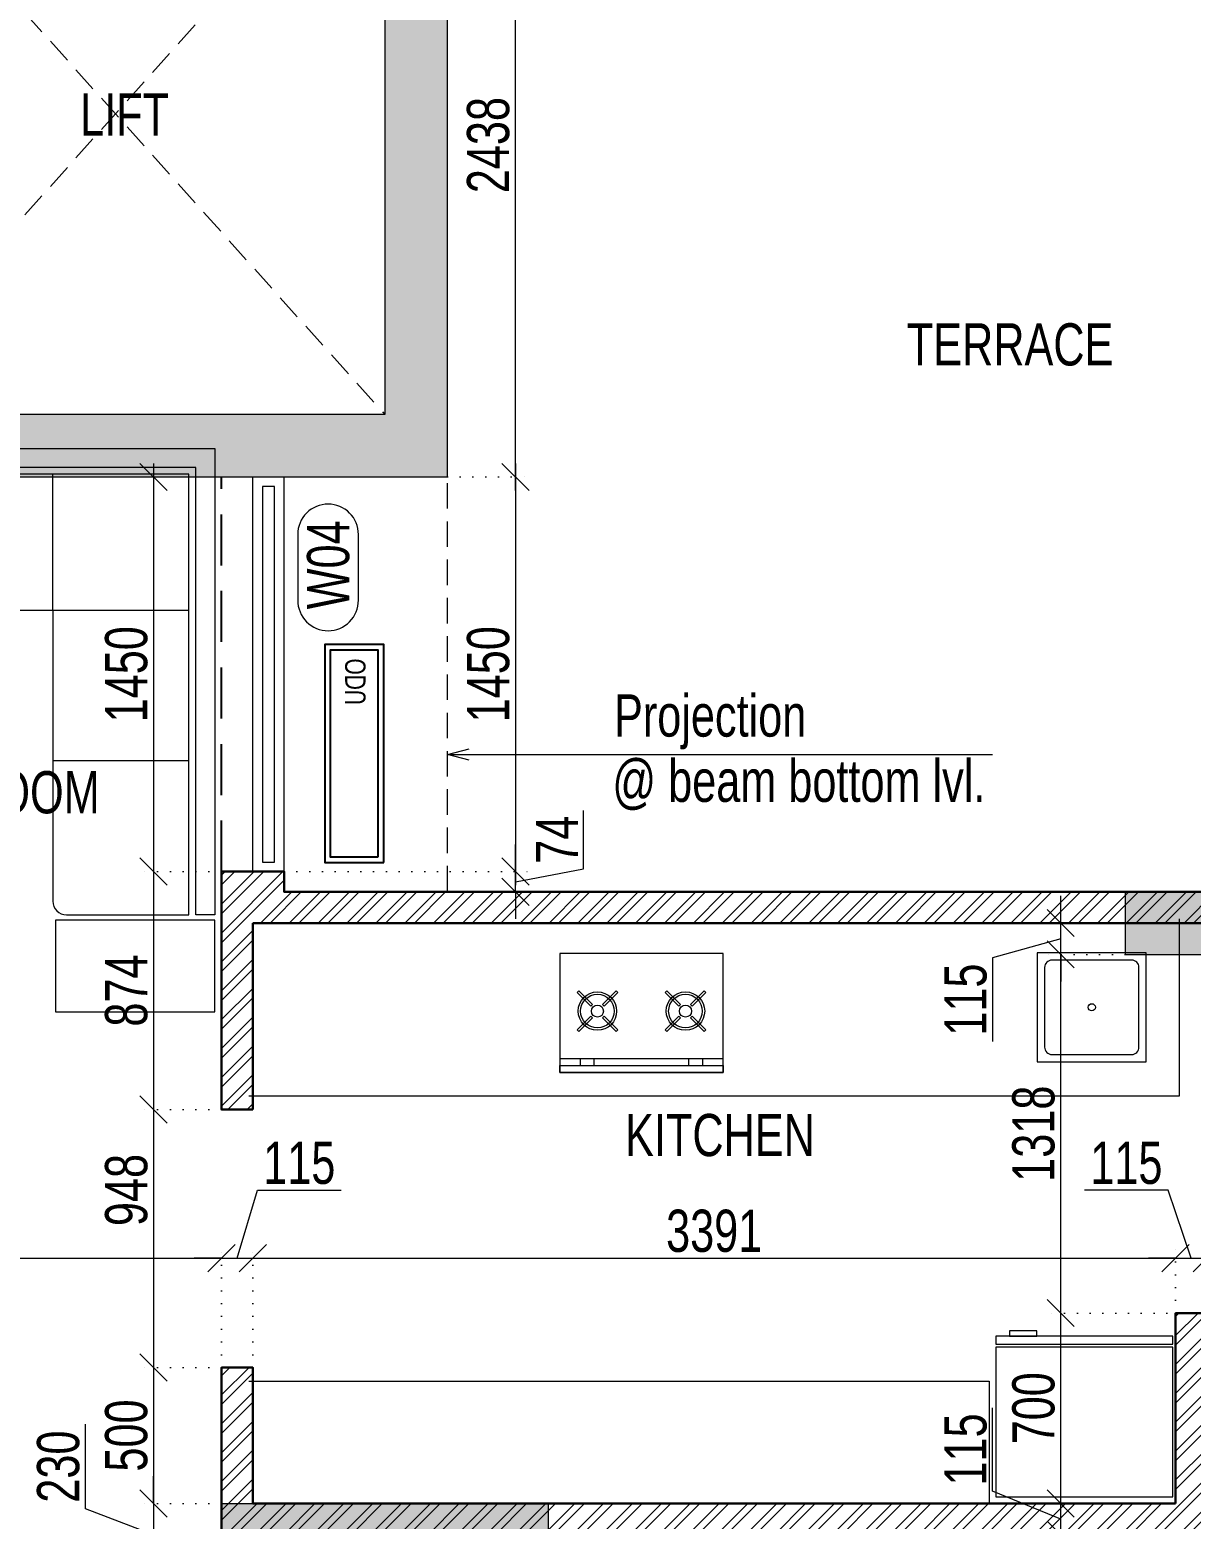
# Model space of a CAD drawing. Header units: inches. Extents: x 785882 to 928568, y 496782 to 576896.
# Drawn here: x 841415 to 845683, y 547754 to 553226 of the extents above; entities that cross this region are included whole.
import ezdxf
from ezdxf.enums import TextEntityAlignment as Align

# ---------------------------------------------------------------- set-up
doc = ezdxf.new("R2010")
doc.units = ezdxf.units.IN
doc.header["$LTSCALE"] = 750
doc.header["$MEASUREMENT"] = 0
for name, pattern in [('DOT', [0.25, 0, -0.25]), ('HIDDEN', [0.375, 0.25, -0.125]), ('HIDDEN2', [0.1875, 0.125, -0.0625])]:
    doc.linetypes.add(name, pattern=pattern)
for name, color, linetype, lineweight in [('COLUMN', 5, 'Continuous', 13), ('DIMENSION WORKING-MSA', 222, 'Continuous', 13), ('DOTTED LINE-MSA', 3, 'HIDDEN2', 13), ('FURNITURE-MSA', 251, 'Continuous', 5), ('TEXT DETAIL-MSA', 212, 'Continuous', 13), ('TEXT ROOM NAME-MSA', 210, 'Continuous', 13), ('WALL HATCH-MSA', 251, 'Continuous', 9), ('WALL-MSA', 32, 'Continuous', 30), ('WINDOE NO-MAS', 4, 'Continuous', 9), ('WINDOW-MSA', 50, 'Continuous', 13)]:
    doc.layers.add(name, color=color, linetype=linetype, lineweight=lineweight)
doc.layers.add('ELE-02-MSA', color=4, linetype='Continuous')
doc.layers.add('R.C.C HATCH-MSA', color=250, linetype='Continuous')
doc.styles.add('125', font='swisscl.ttf', dxfattribs={"height": 125})
doc.styles.add('AR', font='swisscl.ttf')
doc.styles.add('ARIAL', font='swisscl.ttf', dxfattribs={"height": 360})
doc.styles.add('Arial Narrow', font='swisscl.ttf', dxfattribs={"height": 150})
doc.styles.add('Arial-Reg', font='swisscl.ttf', dxfattribs={"height": 155})
doc.styles.add('Arial-Reg+0.8Sc', font='swisscl.ttf')
doc.styles.add('MtXpl_Swis721_LtCn_B', font='swisscl.ttf')
doc.dimstyles.new('100 K.T', dxfattribs={"dimtxt": 360, "dimasz": 80, "dimexe": 0.18, "dimexo": 0.0625, "dimgap": 1, "dimtad": 1, "dimdec": 0, "dimzin": 0, "dimdsep": 46, "dimtxsty": 'ARIAL', "dimblk": 'DOT', "dimcen": 0.09, "dimse1": 1, "dimse2": 1, "dimclrd": 50, "dimclrt": 256, "dimadec": 0, "dimazin": 0, "dimtfac": 1, "dimtdec": 0, "dimtofl": 0, "dimtmove": 1, "dimatfit": 0, "dimfxl": 1, "dimtolj": 1, "dimtzin": 0, "dimlwd": -1, "dimarcsym": 0})
doc.dimstyles.new('WORKING DIM', dxfattribs={"dimtxt": 155, "dimasz": 100, "dimexe": 50, "dimexo": 0, "dimgap": 20, "dimtad": 1, "dimdec": 0, "dimzin": 0, "dimdsep": 46, "dimtxsty": 'AR', "dimblk": 'OBLIQUE', "dimcen": 0.09, "dimdle": 50, "dimclrd": 256, "dimclre": 250, "dimclrt": 256, "dimadec": 0, "dimazin": 0, "dimtfac": 1, "dimtdec": 0, "dimtofl": 0, "dimtmove": 1, "dimatfit": 0, "dimfxl": 1, "dimtolj": 1, "dimtzin": 0, "dimlwd": -1, "dimlwe": -1, "dimarcsym": 0})

# ---------------------------------------------------------------- blocks, each defined once
blk = doc.blocks.new('BLOCK-G & H TYPICAL COLOUMN')
at = {"layer": 'R.C.C HATCH-MSA'}
h = blk.add_hatch(color=256, dxfattribs=at)
h.dxf.hatch_style = 1
h.paths.add_polyline_path([(172697.62, -104207.75), (172688.57, -104207.75), (172688.57, -104255), (172697.62, -104255)])
h.paths.add_polyline_path([(172327.12, -104207.75), (172336.18, -104207.75), (172336.18, -104255), (172327.12, -104255)])
h.paths.add_polyline_path([(172819.88, -104207.75), (172819.88, -104216.81), (172867.12, -104216.81), (172867.12, -104207.75)])
h.paths.add_polyline_path([(172204.87, -104207.75), (172204.87, -104216.81), (172157.62, -104216.81), (172157.62, -104207.75)])
h.paths.add_polyline_path([(172561.18, -104240.06), (172552.12, -104240.06), (172552.12, -104287.31), (172561.18, -104287.31)])
h.paths.add_polyline_path([(172463.57, -104240.06), (172472.62, -104240.06), (172472.62, -104287.31), (172463.57, -104287.31)])
h.paths.add_polyline_path([(172177.87, -104422.2), (172177.87, -104431.25), (172130.62, -104431.25), (172130.62, -104422.2)])
h.paths.add_polyline_path([(172894.12, -104422.2), (172894.12, -104431.25), (172846.88, -104431.25), (172846.88, -104422.2)])
h.paths.add_polyline_path([(172336.12, -104486.75), (172336.12, -104495.81), (172288.87, -104495.81), (172288.87, -104486.75)])
h.paths.add_polyline_path([(172202.62, -104543.75), (172202.62, -104552.81), (172155.37, -104552.81), (172155.37, -104543.75)])
h.paths.add_polyline_path([(172822.13, -104543.75), (172822.13, -104552.81), (172869.37, -104552.81), (172869.37, -104543.75)])
h.paths.add_polyline_path([(172516.9, -104495.81), (172507.85, -104495.81), (172507.85, -104448.56), (172516.9, -104448.56)])
h.paths.add_polyline_path([(172697.62, -104104.25), (172688.57, -104104.25), (172688.57, -104057.01), (172697.62, -104057.01)])
h.paths.add_polyline_path([(172327.12, -104104.25), (172336.18, -104104.25), (172336.18, -104057.01), (172327.12, -104057.01)])
h.paths.add_polyline_path([(172819.88, -104104.25), (172819.88, -104095.2), (172867.12, -104095.2), (172867.12, -104104.25)])
h.paths.add_polyline_path([(172204.87, -104104.25), (172204.87, -104095.2), (172157.62, -104095.2), (172157.62, -104104.25)])
h.paths.add_polyline_path([(172561.18, -104071.94), (172552.12, -104071.94), (172552.12, -104024.7), (172561.18, -104024.7)])
h.paths.add_polyline_path([(172463.57, -104071.94), (172472.62, -104071.94), (172472.62, -104024.7), (172463.57, -104024.7)])
h.paths.add_polyline_path([(172177.87, -103889.81), (172177.87, -103880.75), (172130.62, -103880.75), (172130.62, -103889.81)])
h.paths.add_polyline_path([(172894.12, -103889.81), (172894.12, -103880.75), (172846.88, -103880.75), (172846.88, -103889.81)])
h.paths.add_polyline_path([(172336.12, -103825.25), (172336.12, -103816.2), (172288.87, -103816.2), (172288.87, -103825.25)])
h.paths.add_polyline_path([(172202.62, -103768.25), (172202.62, -103759.2), (172155.37, -103759.2), (172155.37, -103768.25)])
h.paths.add_polyline_path([(172822.13, -103768.25), (172822.13, -103759.2), (172869.37, -103759.2), (172869.37, -103768.25)])
h.paths.add_polyline_path([(172516.9, -103816.2), (172507.85, -103816.2), (172507.85, -103863.44), (172516.9, -103863.44)])
h.paths.add_polyline_path([(172548.37, -103699.31), (172548.37, -103690.25), (172595.62, -103690.25), (172595.62, -103699.31)])
h.paths.add_polyline_path([(172476.37, -103699.31), (172476.37, -103690.25), (172429.13, -103690.25), (172429.13, -103699.31)])
h.paths.add_polyline_path([(172726.82, -103612.31), (172726.82, -103603.25), (172774.06, -103603.25), (172774.06, -103612.31)])
h.paths.add_polyline_path([(172297.93, -103612.31), (172297.93, -103603.25), (172250.69, -103603.25), (172250.69, -103612.31)])
h.paths.add_polyline_path([(172920.37, -103523.81), (172920.37, -103514.75), (172857.56, -103514.75), (172857.56, -103523.81)])
h.paths.add_polyline_path([(172104.37, -103523.81), (172104.37, -103514.75), (172167.19, -103514.75), (172167.19, -103523.81)])
h.paths.add_polyline_path([(172476.37, -103492.94), (172467.32, -103492.94), (172467.32, -103445.7), (172476.37, -103445.7)])
h.paths.add_polyline_path([(172548.37, -103492.94), (172557.43, -103492.94), (172557.43, -103445.7), (172548.37, -103445.7)])
h.paths.add_polyline_path([(172663.43, -103454.75), (172759.5, -103454.75), (172759.5, -103349.7), (172663.43, -103349.7), (172663.43, -103358.75), (172750.44, -103358.75), (172750.44, -103445.7), (172663.43, -103445.7)])
h.paths.add_polyline_path([(172361.32, -103454.75), (172265.25, -103454.75), (172265.25, -103349.7), (172361.32, -103349.7), (172361.32, -103358.75), (172274.31, -103358.75), (172274.31, -103445.7), (172361.32, -103445.7)])
h.paths.add_polyline_path([(172428.37, -103358.75), (172419.32, -103358.75), (172419.32, -103311.51), (172428.37, -103311.51)])
h.paths.add_polyline_path([(172428.37, -103132.74), (172419.32, -103132.74), (172419.32, -103179.99), (172428.37, -103179.99)])
h.paths.add_polyline_path([(172151.62, -103286.75), (172151.62, -103277.7), (172104.37, -103277.7), (172104.37, -103286.75)])
h.paths.add_polyline_path([(172245.43, -103162.74), (172245.43, -103153.68), (172198.19, -103153.68), (172198.19, -103162.74)])
h.paths.add_polyline_path([(172428.37, -103021.25), (172419.32, -103021.25), (172419.32, -103068.5), (172428.37, -103068.5)])
h.paths.add_polyline_path([(172245.43, -102997.25), (172236.37, -102997.25), (172236.37, -103044.5), (172245.43, -103044.5)])
h.paths.add_polyline_path([(172104.37, -102997.25), (172104.37, -103006.31), (172151.62, -103006.31), (172151.62, -102997.25)])
h.paths.add_polyline_path([(172596.37, -103358.75), (172605.43, -103358.75), (172605.43, -103311.51), (172596.37, -103311.51)])
h.paths.add_polyline_path([(172596.37, -103132.74), (172605.43, -103132.74), (172605.43, -103179.99), (172596.37, -103179.99)])
h.paths.add_polyline_path([(172873.13, -103286.75), (172873.13, -103277.7), (172920.37, -103277.7), (172920.37, -103286.75)])
h.paths.add_polyline_path([(172779.32, -103162.74), (172779.32, -103153.68), (172826.56, -103153.68), (172826.56, -103162.74)])
h.paths.add_polyline_path([(172596.37, -103021.25), (172605.43, -103021.25), (172605.43, -103068.5), (172596.37, -103068.5)])
h.paths.add_polyline_path([(172779.32, -102997.25), (172788.37, -102997.25), (172788.37, -103044.5), (172779.32, -103044.5)])
h.paths.add_polyline_path([(172920.37, -102997.25), (172920.37, -103006.31), (172873.13, -103006.31), (172873.13, -102997.25)])
h.paths.add_polyline_path([(172548.37, -104612.7), (172548.37, -104621.75), (172595.62, -104621.75), (172595.62, -104612.7)])
h.paths.add_polyline_path([(172476.37, -104612.7), (172476.37, -104621.75), (172429.13, -104621.75), (172429.13, -104612.7)])
h.paths.add_polyline_path([(172297.93, -104699.7), (172297.93, -104708.75), (172250.69, -104708.75), (172250.69, -104699.7)])
h.paths.add_polyline_path([(172104.37, -104788.2), (172104.37, -104797.25), (172167.19, -104797.25), (172167.19, -104788.2)])
h.paths.add_polyline_path([(172726.82, -104699.7), (172726.82, -104708.75), (172774.06, -104708.75), (172774.06, -104699.7)])
h.paths.add_polyline_path([(172920.37, -104788.2), (172920.37, -104797.25), (172857.56, -104797.25), (172857.56, -104788.2)])
h.paths.add_polyline_path([(172476.37, -104819.06), (172467.32, -104819.06), (172467.32, -104866.31), (172476.37, -104866.31)])
h.paths.add_polyline_path([(172548.37, -104819.06), (172557.43, -104819.06), (172557.43, -104866.31), (172548.37, -104866.31)])
h.paths.add_polyline_path([(172663.43, -104857.25), (172759.5, -104857.25), (172759.5, -104962.31), (172663.43, -104962.31), (172663.43, -104953.25), (172750.44, -104953.25), (172750.44, -104866.31), (172663.43, -104866.31)])
h.paths.add_polyline_path([(172361.32, -104857.25), (172265.25, -104857.25), (172265.25, -104962.31), (172361.32, -104962.31), (172361.32, -104953.25), (172274.31, -104953.25), (172274.31, -104866.31), (172361.32, -104866.31)])
h.paths.add_polyline_path([(172428.37, -104953.25), (172419.32, -104953.25), (172419.32, -105000.5), (172428.37, -105000.5)])
h.paths.add_polyline_path([(172428.37, -105178.31), (172419.32, -105178.31), (172419.32, -105131.06), (172428.37, -105131.06)])
h.paths.add_polyline_path([(172151.62, -105025.25), (172151.62, -105034.31), (172104.37, -105034.31), (172104.37, -105025.25)])
h.paths.add_polyline_path([(172245.43, -105072.5), (172236.37, -105072.5), (172236.37, -105025.25), (172245.43, -105025.25)])
h.paths.add_polyline_path([(172428.37, -105290.75), (172419.32, -105290.75), (172419.32, -105243.51), (172428.37, -105243.51)])
h.paths.add_polyline_path([(172245.43, -105314.75), (172236.37, -105314.75), (172236.37, -105267.51), (172245.43, -105267.51)])
h.paths.add_polyline_path([(172104.37, -105277.35), (172113.43, -105277.35), (172113.43, -105314.75), (172104.37, -105314.75)])
h.paths.add_polyline_path([(172596.37, -104953.25), (172605.43, -104953.25), (172605.43, -105000.5), (172596.37, -105000.5)])
h.paths.add_polyline_path([(172596.37, -105178.31), (172605.43, -105178.31), (172605.43, -105131.06), (172596.37, -105131.06)])
h.paths.add_polyline_path([(172873.13, -105025.25), (172873.13, -105034.31), (172920.37, -105034.31), (172920.37, -105025.25)])
h.paths.add_polyline_path([(172788.37, -105025.25), (172779.32, -105025.25), (172779.32, -105072.5), (172788.37, -105072.5)])
h.paths.add_polyline_path([(172596.37, -105290.75), (172605.43, -105290.75), (172605.43, -105243.51), (172596.37, -105243.51)])
h.paths.add_polyline_path([(172779.32, -105314.75), (172788.37, -105314.75), (172788.37, -105267.51), (172779.32, -105267.51)])
h.paths.add_polyline_path([(172911.32, -105314.75), (172920.37, -105314.75), (172920.37, -105277.35), (172911.32, -105277.35)])
h.paths.add_polyline_path([(172688.63, -104486.75), (172688.63, -104495.81), (172735.87, -104495.81), (172735.87, -104486.75)])
h.paths.add_polyline_path([(172688.63, -103825.25), (172688.63, -103816.2), (172735.87, -103816.2), (172735.87, -103825.25)])
at = {"layer": 'COLUMN'}
for points in [[(172663.43, -103454.75), (172759.5, -103454.75), (172759.5, -103349.7), (172663.43, -103349.7), (172663.43, -103358.75), (172750.44, -103358.75), (172750.44, -103445.7), (172663.43, -103445.7)], [(172920.37, -103523.81), (172920.37, -103514.75), (172857.56, -103514.75), (172857.56, -103523.81)], [(172726.82, -103612.31), (172726.82, -103603.25), (172774.06, -103603.25), (172774.06, -103612.31)]]:
    blk.add_lwpolyline(points, close=True, dxfattribs=at)
blk = doc.blocks.new('A$Cbea8c011')
at = {"layer": 'ELE-02-MSA', "elevation": 0}
for points in [[(400, -108.3), (-400, -108.3), (-400, 108.3), (400, 108.3)], [(380, -88.3), (-380, -88.3), (-380, 88.3), (380, 88.3)]]:
    blk.add_lwpolyline(points, close=True, dxfattribs=at)
at = {"layer": 'TEXT DETAIL-MSA', "style": 'Arial Narrow'}
blk.add_text('ODU', height=75, dxfattribs=at).set_placement((-349.2, -41.5, 0))
blk = doc.blocks.new('_Oblique')
at = {"color": 0, "linetype": 'ByBlock', "lineweight": -2}
blk.add_line((-0.5, -0.5), (0.5, 0.5), dxfattribs=at)
blk = doc.blocks.new('*D171')
at = {"layer": 'Defpoints', "color": 0, "ltscale": 0.25, "transparency": 16777216}
for p in [(844283.1, 554021.9), (849185.9, 554021.9), (847635.9, 550059.5)]:
    blk.add_point(p, dxfattribs=at)
at = {"layer": 'DIMENSION WORKING-MSA', "ltscale": 0.25, "transparency": 16777216}
blk.add_line((849185.9, 550009.5), (849185.9, 554071.9), dxfattribs=at)
at = {"layer": 'DIMENSION WORKING-MSA', "color": 250, "linetype": 'DOT', "ltscale": 0.25, "transparency": 16777216}
for p, q in [((844283.1, 554021.9), (849235.9, 554021.9)), ((847635.9, 550059.5), (849235.9, 550059.5))]:
    blk.add_line(p, q, dxfattribs=at)
at = {"layer": 'DIMENSION WORKING-MSA', "ltscale": 0.25, "transparency": 16777216, "xscale": 100, "yscale": 100, "zscale": 100}
for p, rotation in [((849185.9, 554021.9), 90), ((849185.9, 550059.5), 270)]:
    blk.add_blockref('_Oblique', p, dxfattribs=dict(at, rotation=rotation))
at = {"layer": 'DIMENSION WORKING-MSA', "ltscale": 0.25, "transparency": 16777216, "insert": (849086.4, 552040.7), "char_height": 155, "attachment_point": 5, "rotation": 90, "style": 'AR'}
blk.add_mtext('\\A1;3962', dxfattribs=at)
blk = doc.blocks.new('Win-Tag-03')
blk.add_lwpolyline([(-130, 120), (130, 120, -0.414214), (250, 0), (250, 0, -0.414214), (130, -120), (-130, -120, -0.414214), (-250, 0), (-250, 0, -0.414214)], format="xyb", close=True)
blk = doc.blocks.new('*D708')
at = {"layer": 'Defpoints', "color": 0, "ltscale": 0.25, "transparency": 16777216}
for p in [(842119.6, 551583.5), (841869.6, 550133.5), (842119.6, 550133.5)]:
    blk.add_point(p, dxfattribs=at)
at = {"layer": 'DIMENSION WORKING-MSA', "ltscale": 0.25, "transparency": 16777216}
blk.add_line((841869.6, 551633.5), (841869.6, 550083.5), dxfattribs=at)
at = {"layer": 'DIMENSION WORKING-MSA', "color": 250, "linetype": 'DOT', "ltscale": 0.25, "transparency": 16777216}
for p, q in [((842119.6, 551583.5), (841819.6, 551583.5)), ((842119.6, 550133.5), (841819.6, 550133.5))]:
    blk.add_line(p, q, dxfattribs=at)
at = {"layer": 'DIMENSION WORKING-MSA', "ltscale": 0.25, "transparency": 16777216, "xscale": 100, "yscale": 100, "zscale": 100}
for p, rotation in [((841869.6, 551583.5), 90), ((841869.6, 550133.5), 270)]:
    blk.add_blockref('_Oblique', p, dxfattribs=dict(at, rotation=rotation))
at = {"layer": 'DIMENSION WORKING-MSA', "ltscale": 0.25, "transparency": 16777216, "insert": (841770.2, 550858.5), "char_height": 155, "attachment_point": 5, "rotation": 90, "style": 'AR'}
blk.add_mtext('\\A1;1450', dxfattribs=at)
blk = doc.blocks.new('*D709')
at = {"layer": 'Defpoints', "color": 0, "ltscale": 0.25, "transparency": 16777216}
for p in [(842119.6, 550133.5), (841869.6, 549259.5), (842119.6, 549259.5)]:
    blk.add_point(p, dxfattribs=at)
at = {"layer": 'DIMENSION WORKING-MSA', "ltscale": 0.25, "transparency": 16777216}
blk.add_line((841869.6, 550183.5), (841869.6, 549209.5), dxfattribs=at)
at = {"layer": 'DIMENSION WORKING-MSA', "color": 250, "linetype": 'DOT', "ltscale": 0.25, "transparency": 16777216}
for p, q in [((842119.6, 550133.5), (841819.6, 550133.5)), ((842119.6, 549259.5), (841819.6, 549259.5))]:
    blk.add_line(p, q, dxfattribs=at)
at = {"layer": 'DIMENSION WORKING-MSA', "ltscale": 0.25, "transparency": 16777216, "xscale": 100, "yscale": 100, "zscale": 100}
for p, rotation in [((841869.6, 550133.5), 90), ((841869.6, 549259.5), 270)]:
    blk.add_blockref('_Oblique', p, dxfattribs=dict(at, rotation=rotation))
at = {"layer": 'DIMENSION WORKING-MSA', "ltscale": 0.25, "transparency": 16777216, "insert": (841770.2, 549696.5), "char_height": 155, "attachment_point": 5, "rotation": 90, "style": 'AR'}
blk.add_mtext('\\A1;874', dxfattribs=at)
blk = doc.blocks.new('*D710')
at = {"layer": 'Defpoints', "color": 0, "ltscale": 0.25, "transparency": 16777216}
for p in [(842119.6, 549259.5), (841869.6, 548311.6), (842119.6, 548311.6)]:
    blk.add_point(p, dxfattribs=at)
at = {"layer": 'DIMENSION WORKING-MSA', "ltscale": 0.25, "transparency": 16777216}
blk.add_line((841869.6, 549309.5), (841869.6, 548261.6), dxfattribs=at)
at = {"layer": 'DIMENSION WORKING-MSA', "color": 250, "linetype": 'DOT', "ltscale": 0.25, "transparency": 16777216}
for p, q in [((842119.6, 549259.5), (841819.6, 549259.5)), ((842119.6, 548311.6), (841819.6, 548311.6))]:
    blk.add_line(p, q, dxfattribs=at)
at = {"layer": 'DIMENSION WORKING-MSA', "ltscale": 0.25, "transparency": 16777216, "xscale": 100, "yscale": 100, "zscale": 100}
for p, rotation in [((841869.6, 549259.5), 90), ((841869.6, 548311.6), 270)]:
    blk.add_blockref('_Oblique', p, dxfattribs=dict(at, rotation=rotation))
at = {"layer": 'DIMENSION WORKING-MSA', "ltscale": 0.25, "transparency": 16777216, "insert": (841770.2, 548963.5), "char_height": 155, "attachment_point": 5, "rotation": 90, "style": 'AR'}
blk.add_mtext('\\A1;948', dxfattribs=at)
blk = doc.blocks.new('*D711')
at = {"layer": 'Defpoints', "color": 0, "ltscale": 0.25, "transparency": 16777216}
for p in [(842119.6, 548311.6), (841869.6, 547811.6), (842119.6, 547811.6)]:
    blk.add_point(p, dxfattribs=at)
at = {"layer": 'DIMENSION WORKING-MSA', "ltscale": 0.25, "transparency": 16777216}
blk.add_line((841869.6, 548361.6), (841869.6, 547761.6), dxfattribs=at)
at = {"layer": 'DIMENSION WORKING-MSA', "color": 250, "linetype": 'DOT', "ltscale": 0.25, "transparency": 16777216}
for p, q in [((842119.6, 548311.6), (841819.6, 548311.6)), ((842119.6, 547811.6), (841819.6, 547811.6))]:
    blk.add_line(p, q, dxfattribs=at)
at = {"layer": 'DIMENSION WORKING-MSA', "ltscale": 0.25, "transparency": 16777216, "xscale": 100, "yscale": 100, "zscale": 100}
for p, rotation in [((841869.6, 548311.6), 90), ((841869.6, 547811.6), 270)]:
    blk.add_blockref('_Oblique', p, dxfattribs=dict(at, rotation=rotation))
at = {"layer": 'DIMENSION WORKING-MSA', "ltscale": 0.25, "transparency": 16777216, "insert": (841770.2, 548061.6), "char_height": 155, "attachment_point": 5, "rotation": 90, "style": 'AR'}
blk.add_mtext('\\A1;500', dxfattribs=at)
blk = doc.blocks.new('*D680')
at = {"layer": 'Defpoints', "color": 0, "ltscale": 0.25, "transparency": 16777216}
for p in [(842119.6, 547811.6), (841869.6, 547581.6), (842119.6, 547581.6)]:
    blk.add_point(p, dxfattribs=at)
at = {"layer": 'DIMENSION WORKING-MSA', "ltscale": 0.25, "transparency": 16777216}
for p, q in [((841619.6, 547792.1), (841619.6, 548102.8)), ((841869.6, 547811.6), (841869.6, 547911.6)), ((841869.6, 547696.6), (841619.6, 547792.1)), ((841869.6, 547811.6), (841869.6, 547581.6)), ((841869.6, 547581.6), (841869.6, 547481.6))]:
    blk.add_line(p, q, dxfattribs=at)
at = {"layer": 'DIMENSION WORKING-MSA', "color": 250, "linetype": 'DOT', "ltscale": 0.25, "transparency": 16777216}
for p, q in [((842119.6, 547811.6), (841819.6, 547811.6)), ((842119.6, 547581.6), (841819.6, 547581.6))]:
    blk.add_line(p, q, dxfattribs=at)
at = {"layer": 'DIMENSION WORKING-MSA', "ltscale": 0.25, "transparency": 16777216, "xscale": 100, "yscale": 100, "zscale": 100}
for p, rotation in [((841869.6, 547811.6), 270), ((841869.6, 547581.6), 90)]:
    blk.add_blockref('_Oblique', p, dxfattribs=dict(at, rotation=rotation))
at = {"layer": 'DIMENSION WORKING-MSA', "ltscale": 0.25, "transparency": 16777216, "insert": (841520.1, 547947.4), "char_height": 155, "attachment_point": 5, "rotation": 90, "style": 'AR'}
blk.add_mtext('\\A1;230', dxfattribs=at)
blk = doc.blocks.new('*D663')
at = {"layer": 'Defpoints', "color": 0, "ltscale": 0.25, "transparency": 16777216}
for p in [(845203.3, 547811.6), (845203.3, 547811.6), (845203.3, 547696.6)]:
    blk.add_point(p, dxfattribs=at)
at = {"layer": 'DIMENSION WORKING-MSA', "ltscale": 0.25, "transparency": 16777216}
for p, q in [((844953.3, 547857), (844953.3, 548163.8)), ((845203.3, 547811.6), (845203.3, 547911.6)), ((845203.3, 547754.1), (844953.3, 547857)), ((845203.3, 547696.6), (845203.3, 547811.6)), ((845203.3, 547696.6), (845203.3, 547596.6))]:
    blk.add_line(p, q, dxfattribs=at)
at = {"layer": 'DIMENSION WORKING-MSA', "color": 250, "linetype": 'DOT', "ltscale": 0.25, "transparency": 16777216}
for p, q in [((845203.3, 547811.6), (845253.3, 547811.6)), ((845203.3, 547696.6), (845253.3, 547696.6))]:
    blk.add_line(p, q, dxfattribs=at)
at = {"layer": 'DIMENSION WORKING-MSA', "ltscale": 0.25, "transparency": 16777216, "xscale": 100, "yscale": 100, "zscale": 100}
for p, rotation in [((845203.3, 547811.6), 270), ((845203.3, 547696.6), 90)]:
    blk.add_blockref('_Oblique', p, dxfattribs=dict(at, rotation=rotation))
at = {"layer": 'DIMENSION WORKING-MSA', "ltscale": 0.25, "transparency": 16777216, "insert": (844854.3, 548010.4), "char_height": 155, "attachment_point": 5, "rotation": 90, "style": 'AR'}
blk.add_mtext('\\A1;115', dxfattribs=at)
blk = doc.blocks.new('*D664')
at = {"layer": 'Defpoints', "color": 0, "ltscale": 0.25, "transparency": 16777216}
for p in [(845203.3, 548511.6), (845640.5, 548511.6, 0), (845203.3, 547811.6)]:
    blk.add_point(p, dxfattribs=at)
at = {"layer": 'DIMENSION WORKING-MSA', "ltscale": 0.25, "transparency": 16777216}
blk.add_line((845203.3, 547761.6), (845203.3, 548561.6), dxfattribs=at)
at = {"layer": 'DIMENSION WORKING-MSA', "color": 250, "linetype": 'DOT', "ltscale": 0.25, "transparency": 16777216}
for p, q in [((845640.5, 548511.6), (845153.3, 548511.6)), ((845203.3, 547811.6), (845253.3, 547811.6))]:
    blk.add_line(p, q, dxfattribs=at)
at = {"layer": 'DIMENSION WORKING-MSA', "ltscale": 0.25, "transparency": 16777216, "xscale": 100, "yscale": 100, "zscale": 100}
for p, rotation in [((845203.3, 548511.6), 90), ((845203.3, 547811.6), 270)]:
    blk.add_blockref('_Oblique', p, dxfattribs=dict(at, rotation=rotation))
at = {"layer": 'DIMENSION WORKING-MSA', "ltscale": 0.25, "transparency": 16777216, "insert": (845104, 548161.6), "char_height": 155, "attachment_point": 5, "rotation": 90, "style": 'AR'}
blk.add_mtext('\\A1;700', dxfattribs=at)
blk = doc.blocks.new('*D647')
at = {"layer": 'Defpoints', "color": 0, "ltscale": 0.25, "transparency": 16777216}
for p in [(845203.3, 549829.5), (845440.5, 549829.5), (845640.5, 548511.6)]:
    blk.add_point(p, dxfattribs=at)
at = {"layer": 'DIMENSION WORKING-MSA', "ltscale": 0.25, "transparency": 16777216}
blk.add_line((845203.3, 548461.6), (845203.3, 549879.5), dxfattribs=at)
at = {"layer": 'DIMENSION WORKING-MSA', "color": 250, "linetype": 'DOT', "ltscale": 0.25, "transparency": 16777216}
for p, q in [((845440.5, 549829.5), (845153.3, 549829.5)), ((845640.5, 548511.6), (845153.3, 548511.6))]:
    blk.add_line(p, q, dxfattribs=at)
at = {"layer": 'DIMENSION WORKING-MSA', "ltscale": 0.25, "transparency": 16777216, "xscale": 100, "yscale": 100, "zscale": 100}
for p, rotation in [((845203.3, 549829.5), 90), ((845203.3, 548511.6), 270)]:
    blk.add_blockref('_Oblique', p, dxfattribs=dict(at, rotation=rotation))
at = {"layer": 'DIMENSION WORKING-MSA', "ltscale": 0.25, "transparency": 16777216, "insert": (845103.9, 549170.5), "char_height": 155, "attachment_point": 5, "rotation": 90, "style": 'AR'}
blk.add_mtext('\\A1;1318', dxfattribs=at)
blk = doc.blocks.new('*D648')
at = {"layer": 'Defpoints', "color": 0, "ltscale": 0.25, "transparency": 16777216}
for p in [(845203.3, 549944.5), (845440.5, 549944.5), (845440.5, 549829.5)]:
    blk.add_point(p, dxfattribs=at)
at = {"layer": 'DIMENSION WORKING-MSA', "ltscale": 0.25, "transparency": 16777216}
for p, q in [((845203.3, 549944.5), (845203.3, 550044.5)), ((845203.3, 549829.5), (845203.3, 549944.5)), ((845203.3, 549887), (844953.3, 549816.5)), ((844953.3, 549816.5), (844953.3, 549509.7)), ((845203.3, 549829.5), (845203.3, 549729.5))]:
    blk.add_line(p, q, dxfattribs=at)
at = {"layer": 'DIMENSION WORKING-MSA', "color": 250, "linetype": 'DOT', "ltscale": 0.25, "transparency": 16777216}
for p, q in [((845440.5, 549944.5), (845153.3, 549944.5)), ((845440.5, 549829.5), (845153.3, 549829.5))]:
    blk.add_line(p, q, dxfattribs=at)
at = {"layer": 'DIMENSION WORKING-MSA', "ltscale": 0.25, "transparency": 16777216, "xscale": 100, "yscale": 100, "zscale": 100}
for p, rotation in [((845203.3, 549944.5), 270), ((845203.3, 549829.5), 90)]:
    blk.add_blockref('_Oblique', p, dxfattribs=dict(at, rotation=rotation))
at = {"layer": 'DIMENSION WORKING-MSA', "ltscale": 0.25, "transparency": 16777216, "insert": (844854.3, 549663.1), "char_height": 155, "attachment_point": 5, "rotation": 90, "style": 'AR'}
blk.add_mtext('\\A1;115', dxfattribs=at)
blk = doc.blocks.new('*D583')
at = {"layer": 'Defpoints', "color": 0, "ltscale": 0.25, "transparency": 16777216}
for p in [(842119.6, 548713.5), (839950, 548478.5), (842119.6, 548311.6)]:
    blk.add_point(p, dxfattribs=at)
at = {"layer": 'DIMENSION WORKING-MSA', "color": 250, "linetype": 'DOT', "ltscale": 0.25, "transparency": 16777216}
for p, q in [((839950, 548478.5), (839950, 548763.5)), ((842119.6, 548311.6), (842119.6, 548763.5))]:
    blk.add_line(p, q, dxfattribs=at)
at = {"layer": 'DIMENSION WORKING-MSA', "ltscale": 0.25, "transparency": 16777216}
blk.add_line((839900, 548713.5), (842169.6, 548713.5), dxfattribs=at)
at = {"layer": 'DIMENSION WORKING-MSA', "ltscale": 0.25, "transparency": 16777216, "xscale": 100, "yscale": 100, "zscale": 100, "rotation": 180}
blk.add_blockref('_Oblique', (839950, 548713.5), dxfattribs=at)
at = {"layer": 'DIMENSION WORKING-MSA', "ltscale": 0.25, "transparency": 16777216, "xscale": 100, "yscale": 100, "zscale": 100}
blk.add_blockref('_Oblique', (842119.6, 548713.5), dxfattribs=at)
at = {"layer": 'DIMENSION WORKING-MSA', "ltscale": 0.25, "transparency": 16777216, "insert": (841034.8, 548812.8), "char_height": 155, "attachment_point": 5, "style": 'AR'}
blk.add_mtext('\\A1;2170', dxfattribs=at)
blk = doc.blocks.new('*D584')
at = {"layer": 'Defpoints', "color": 0, "ltscale": 0.25, "transparency": 16777216}
for p in [(842234.6, 548713.5), (842119.6, 548311.6), (842234.6, 548311.6)]:
    blk.add_point(p, dxfattribs=at)
at = {"layer": 'DIMENSION WORKING-MSA', "ltscale": 0.25, "transparency": 16777216}
for p, q in [((842177.1, 548713.5), (842251.9, 548963.5)), ((842251.9, 548963.5), (842558.7, 548963.5)), ((842119.6, 548713.5), (842019.6, 548713.5)), ((842119.6, 548713.5), (842234.6, 548713.5)), ((842234.6, 548713.5), (842334.6, 548713.5))]:
    blk.add_line(p, q, dxfattribs=at)
at = {"layer": 'DIMENSION WORKING-MSA', "color": 250, "linetype": 'DOT', "ltscale": 0.25, "transparency": 16777216}
for p, q in [((842119.6, 548311.6), (842119.6, 548763.5)), ((842234.6, 548311.6), (842234.6, 548763.5))]:
    blk.add_line(p, q, dxfattribs=at)
at = {"layer": 'DIMENSION WORKING-MSA', "ltscale": 0.25, "transparency": 16777216, "xscale": 100, "yscale": 100, "zscale": 100}
blk.add_blockref('_Oblique', (842119.6, 548713.5), dxfattribs=at)
at = {"layer": 'DIMENSION WORKING-MSA', "ltscale": 0.25, "transparency": 16777216, "xscale": 100, "yscale": 100, "zscale": 100, "rotation": 180}
blk.add_blockref('_Oblique', (842234.6, 548713.5), dxfattribs=at)
at = {"layer": 'DIMENSION WORKING-MSA', "ltscale": 0.25, "transparency": 16777216, "insert": (842405.3, 549062.5), "char_height": 155, "attachment_point": 5, "style": 'AR'}
blk.add_mtext('\\A1;115', dxfattribs=at)
blk = doc.blocks.new('*D571')
at = {"layer": 'Defpoints', "color": 0, "ltscale": 0.25, "transparency": 16777216}
for p in [(845625.5, 548713.5), (845625.5, 548511.6, 0), (842234.6, 548311.6)]:
    blk.add_point(p, dxfattribs=at)
at = {"layer": 'DIMENSION WORKING-MSA', "color": 250, "linetype": 'DOT', "ltscale": 0.25, "transparency": 16777216}
for p, q in [((842234.6, 548311.6), (842234.6, 548763.5)), ((845625.5, 548511.6), (845625.5, 548763.5))]:
    blk.add_line(p, q, dxfattribs=at)
at = {"layer": 'DIMENSION WORKING-MSA', "ltscale": 0.25, "transparency": 16777216}
blk.add_line((842184.6, 548713.5), (845675.5, 548713.5), dxfattribs=at)
at = {"layer": 'DIMENSION WORKING-MSA', "ltscale": 0.25, "transparency": 16777216, "xscale": 100, "yscale": 100, "zscale": 100, "rotation": 180}
blk.add_blockref('_Oblique', (842234.6, 548713.5), dxfattribs=at)
at = {"layer": 'DIMENSION WORKING-MSA', "ltscale": 0.25, "transparency": 16777216, "xscale": 100, "yscale": 100, "zscale": 100}
blk.add_blockref('_Oblique', (845625.5, 548713.5), dxfattribs=at)
at = {"layer": 'DIMENSION WORKING-MSA', "ltscale": 0.25, "transparency": 16777216, "insert": (843930, 548812.8), "char_height": 155, "attachment_point": 5, "style": 'AR'}
blk.add_mtext('\\A1;3391', dxfattribs=at)
blk = doc.blocks.new('*D572')
at = {"layer": 'Defpoints', "color": 0, "ltscale": 0.25, "transparency": 16777216}
for p in [(845740.5, 548713.5), (845625.5, 548511.6, 0), (845740.5, 548511.6, 0)]:
    blk.add_point(p, dxfattribs=at)
at = {"layer": 'DIMENSION WORKING-MSA', "ltscale": 0.25, "transparency": 16777216}
for p, q in [((845598.1, 548963.5), (845291.3, 548963.5)), ((845683, 548713.5), (845598.1, 548963.5)), ((845625.5, 548713.5), (845525.5, 548713.5)), ((845625.5, 548713.5), (845740.5, 548713.5)), ((845740.5, 548713.5), (845840.5, 548713.5))]:
    blk.add_line(p, q, dxfattribs=at)
at = {"layer": 'DIMENSION WORKING-MSA', "color": 250, "linetype": 'DOT', "ltscale": 0.25, "transparency": 16777216}
for p, q in [((845625.5, 548511.6), (845625.5, 548763.5)), ((845740.5, 548511.6), (845740.5, 548763.5))]:
    blk.add_line(p, q, dxfattribs=at)
at = {"layer": 'DIMENSION WORKING-MSA', "ltscale": 0.25, "transparency": 16777216, "xscale": 100, "yscale": 100, "zscale": 100}
blk.add_blockref('_Oblique', (845625.5, 548713.5), dxfattribs=at)
at = {"layer": 'DIMENSION WORKING-MSA', "ltscale": 0.25, "transparency": 16777216, "xscale": 100, "yscale": 100, "zscale": 100, "rotation": 180}
blk.add_blockref('_Oblique', (845740.5, 548713.5), dxfattribs=at)
at = {"layer": 'DIMENSION WORKING-MSA', "ltscale": 0.25, "transparency": 16777216, "insert": (845444.7, 549062.5), "char_height": 155, "attachment_point": 5, "style": 'AR'}
blk.add_mtext('\\A1;115', dxfattribs=at)
blk = doc.blocks.new('*D567')
at = {"layer": 'Defpoints', "color": 0, "ltscale": 0.25, "transparency": 16777216}
for p in [(842349.6, 550133.5), (843199.6, 550133.5), (842349.6, 550059.5)]:
    blk.add_point(p, dxfattribs=at)
at = {"layer": 'DIMENSION WORKING-MSA', "ltscale": 0.25, "transparency": 16777216}
for p, q in [((843449.6, 550143.7), (843449.6, 550357.9)), ((843199.6, 550133.5), (843199.6, 550233.5)), ((843199.6, 550096.5), (843449.6, 550143.7)), ((843199.6, 550059.5), (843199.6, 550133.5)), ((843199.6, 550059.5), (843199.6, 549959.5))]:
    blk.add_line(p, q, dxfattribs=at)
at = {"layer": 'DIMENSION WORKING-MSA', "color": 250, "linetype": 'DOT', "ltscale": 0.25, "transparency": 16777216}
for p, q in [((842349.6, 550133.5), (843249.6, 550133.5)), ((842349.6, 550059.5), (843249.6, 550059.5))]:
    blk.add_line(p, q, dxfattribs=at)
at = {"layer": 'DIMENSION WORKING-MSA', "ltscale": 0.25, "transparency": 16777216, "xscale": 100, "yscale": 100, "zscale": 100}
for p, rotation in [((843199.6, 550133.5), 270), ((843199.6, 550059.5), 90)]:
    blk.add_blockref('_Oblique', p, dxfattribs=dict(at, rotation=rotation))
at = {"layer": 'DIMENSION WORKING-MSA', "ltscale": 0.25, "transparency": 16777216, "insert": (843352.1, 550250.8), "char_height": 155, "attachment_point": 5, "rotation": 90, "style": 'AR'}
blk.add_mtext('\\A1;74', dxfattribs=at)
blk = doc.blocks.new('*D568')
at = {"layer": 'Defpoints', "color": 0, "ltscale": 0.25, "transparency": 16777216}
for p in [(842949.6, 551583.5), (842349.6, 550133.5), (843199.6, 550133.5)]:
    blk.add_point(p, dxfattribs=at)
at = {"layer": 'DIMENSION WORKING-MSA', "ltscale": 0.25, "transparency": 16777216}
blk.add_line((843199.6, 551633.5), (843199.6, 550083.5), dxfattribs=at)
at = {"layer": 'DIMENSION WORKING-MSA', "color": 250, "linetype": 'DOT', "ltscale": 0.25, "transparency": 16777216}
for p, q in [((842949.6, 551583.5), (843249.6, 551583.5)), ((842349.6, 550133.5), (843249.6, 550133.5))]:
    blk.add_line(p, q, dxfattribs=at)
at = {"layer": 'DIMENSION WORKING-MSA', "ltscale": 0.25, "transparency": 16777216, "xscale": 100, "yscale": 100, "zscale": 100}
for p, rotation in [((843199.6, 551583.5), 90), ((843199.6, 550133.5), 270)]:
    blk.add_blockref('_Oblique', p, dxfattribs=dict(at, rotation=rotation))
at = {"layer": 'DIMENSION WORKING-MSA', "ltscale": 0.25, "transparency": 16777216, "insert": (843100.2, 550858.5), "char_height": 155, "attachment_point": 5, "rotation": 90, "style": 'AR'}
blk.add_mtext('\\A1;1450', dxfattribs=at)
blk = doc.blocks.new('*D569')
at = {"layer": 'Defpoints', "color": 0, "ltscale": 0.25, "transparency": 16777216}
for p in [(842949.6, 554021.9), (843199.6, 554021.9), (842949.6, 551583.5)]:
    blk.add_point(p, dxfattribs=at)
at = {"layer": 'DIMENSION WORKING-MSA', "ltscale": 0.25, "transparency": 16777216}
blk.add_line((843199.6, 551533.5), (843199.6, 554071.9), dxfattribs=at)
at = {"layer": 'DIMENSION WORKING-MSA', "color": 250, "linetype": 'DOT', "ltscale": 0.25, "transparency": 16777216}
for p, q in [((842949.6, 554021.9), (843249.6, 554021.9)), ((842949.6, 551583.5), (843249.6, 551583.5))]:
    blk.add_line(p, q, dxfattribs=at)
at = {"layer": 'DIMENSION WORKING-MSA', "ltscale": 0.25, "transparency": 16777216, "xscale": 100, "yscale": 100, "zscale": 100}
for p, rotation in [((843199.6, 554021.9), 90), ((843199.6, 551583.5), 270)]:
    blk.add_blockref('_Oblique', p, dxfattribs=dict(at, rotation=rotation))
at = {"layer": 'DIMENSION WORKING-MSA', "ltscale": 0.25, "transparency": 16777216, "insert": (843100.1, 552802.7), "char_height": 155, "attachment_point": 5, "rotation": 90, "style": 'AR'}
blk.add_mtext('\\A1;2438', dxfattribs=at)
blk = doc.blocks.new('_Dot')
at = {"linetype": 'ByBlock', "lineweight": -2}
blk.add_line((-0.5, 0), (-1, 0), dxfattribs=at)
at = {"linetype": 'ByBlock', "const_width": 0.5}
blk.add_lwpolyline([(-0.25, 0, 1), (0.25, 0, 1)], format="xyb", close=True, dxfattribs=at)
blk = doc.blocks.new('STUV')
at = {"layer": 'FURNITURE-MSA'}
for p, q in [((168.7, 0, 0), (168.7, -600, 0)), ((-81.5, -69.6), (-75.3, -63.3)), ((-31.4, -119.7), (-81.5, -69.6)), ((-75.3, -63.3), (-25.2, -113.4)), ((11.8, -113.4), (61.9, -63.3)), ((68.2, -69.6), (18.1, -119.7)), ((61.9, -63.3), (68.2, -69.6)), ((168.7, -75.9, 0), (193.7, -75.9, 0)), ((-81.5, -206.8), (-31.4, -156.7)), ((-25.2, -162.9), (-75.3, -213)), ((-25.2, -113.4), (-31.4, -119.7)), ((-31.4, -156.7), (-25.2, -162.9)), ((18.1, -119.7), (11.8, -113.4)), ((11.8, -162.9), (18.1, -156.7)), ((61.9, -213), (11.8, -162.9)), ((18.1, -156.7), (68.2, -206.8)), ((193.7, -125.7, 0), (168.7, -125.7, 0)), ((-75.3, -213), (-81.5, -206.8)), ((68.2, -206.8), (61.9, -213)), ((-81.5, -393.2), (-75.3, -387)), ((-31.4, -443.3), (-81.5, -393.2)), ((-75.3, -387), (-25.2, -437.1)), ((-25.2, -437.1), (-31.4, -443.3)), ((11.8, -437.1), (61.9, -387)), ((18.1, -443.3), (11.8, -437.1)), ((68.2, -393.2), (18.1, -443.3)), ((61.9, -387), (68.2, -393.2)), ((-81.5, -530.4), (-31.4, -480.3)), ((-25.2, -486.6), (-75.3, -536.7)), ((-31.4, -480.3), (-25.2, -486.6)), ((11.8, -486.6), (18.1, -480.3)), ((61.9, -536.7), (11.8, -486.6)), ((18.1, -480.3), (68.2, -530.4)), ((193.7, -474.3, 0), (168.7, -474.3, 0)), ((-75.3, -536.7), (-81.5, -530.4)), ((68.2, -530.4), (61.9, -536.7)), ((193.7, -524.1, 0), (168.7, -524.1, 0))]:
    blk.add_line(p, q, dxfattribs=at)
for points in [[(-218.6, -600), (218.6, -600), (218.6, 0), (-218.6, 0)], [(218.6, -600), (193.7, -600), (193.7, 0), (218.6, 0)]]:
    blk.add_lwpolyline(points, close=True, dxfattribs=at)
for centre, radius in [((-6.7, -138.2), 70.6), ((-6.7, -138.2), 61.8), ((-6.7, -138.2), 22.1), ((-6.7, -461.8), 70.6), ((-6.7, -461.8), 61.8), ((-6.7, -461.8), 22.1)]:
    blk.add_circle(centre, radius, dxfattribs=at)
blk = doc.blocks.new('G$C1887B0AA')
at = {"layer": 'FURNITURE-MSA'}
blk.add_lwpolyline([(0, 0), (300, 0), (300, 300), (0, 300)], close=True, dxfattribs=at)
blk.add_lwpolyline([(40, 20), (260, 20, 0.414214), (280, 40), (280, 260, 0.414214), (260, 280), (40, 280, 0.414214), (20, 260), (20, 40, 0.414214)], format="xyb", close=True, dxfattribs=at)
blk.add_circle((150, 150), 10, dxfattribs=at)
blk = doc.blocks.new('G$CA9DB4A96')
at = {"layer": 'FURNITURE-MSA'}
for points in [[(550, 0), (550, 650), (0, 650), (0, 0)], [(560, 0), (590, 0), (590, 650), (560, 650)], [(590, 500), (610, 500), (610, 600), (590, 600)]]:
    blk.add_lwpolyline(points, close=True, dxfattribs=at)
blk = doc.blocks.new('A$Caebde61c')
at = {"layer": 'FURNITURE-MSA'}
for p, q in [((15190.1, -12110.5, 0), (15190.1, -11610.5, 0)), ((15190.1, -12110.5, 0), (15690.1, -12110.5, 0)), ((15190.1, -12661.8, 0), (15690.1, -12661.8, 0)), ((19331, -13894.5), (19331, -13244.5)), ((15910.1, -13894.5), (19331, -13894.5)), ((15910.1, -14942.4), (18631, -14942.4)), ((18631, -14942.4), (18631, -15392.4))]:
    blk.add_line(p, q, dxfattribs=at)
for points in [[(15785.4, -13229.1), (15715.1, -13229.1), (15715.1, -11585.5), (12990.1, -11585.5), (12990.1, -11515.5), (15785.1, -11515.5)], [(15200.4, -13249.1), (15200.4, -13585.5), (15785.4, -13585.5), (15785.4, -13249.1)]]:
    blk.add_lwpolyline(points, close=True, dxfattribs=at)
blk.add_lwpolyline([(15690.1, -11610.5), (12990.1, -11610.5), (12990.1, -12060.5, 0.414214), (13040.1, -12110.5), (15190.1, -12110.5), (15190.1, -13179.1, 0.414214), (15240.1, -13229.1), (15690.1, -13229.1), (15690.1, -11610.5)], format="xyb", dxfattribs=at)
for name, p, rotation in [('STUV', (17653.2, -13589.8, 0), 270), ('G$CA9DB4A96', (19306, -15367.4), 89.99999999999997)]:
    blk.add_blockref(name, p, dxfattribs=dict(at, rotation=rotation))
at = {"layer": 'FURNITURE-MSA', "xscale": 1.333333333333333, "yscale": 1.333333333333333, "zscale": 1.333333333333333, "rotation": 180}
blk.add_blockref('G$C1887B0AA', (19208, -13369.1), dxfattribs=at)

msp = doc.modelspace()

# ---------------------------------------------------------------- hatches: boundary and pattern name
at = {"layer": 'WALL HATCH-MSA'}
h = msp.add_hatch(dxfattribs=at)
h.set_pattern_fill('ANSI32', color=256, scale=200)
h.paths.add_polyline_path([(847635.9, 549829.5), (847635.9, 550059.5), (842349.6, 550059.5), (842349.6, 550133.5), (842119.6, 550133.5), (842119.6, 549259.5), (842234.6, 549259.5), (842234.6, 549944.5), (846920.9, 549944.5), (846920.9, 549629.5), (847035.9, 549629.5), (847035.9, 549829.5)])
h = msp.add_hatch(dxfattribs=at)
h.set_pattern_fill('ANSI32', color=256, scale=200)
h.paths.add_polyline_path([(847635.9, 547581.6), (847635.9, 547811.6), (847035.9, 547811.6), (847035.9, 548029.5), (846920.9, 548029.5), (846920.9, 547811.6), (845740.5, 547811.6), (845740.5, 548511.6), (845625.5, 548511.6), (845625.5, 547811.6), (842234.6, 547811.6), (842234.6, 548311.6), (842119.6, 548311.6), (842119.6, 547696.6), (846920.9, 547696.6), (846920.9, 547111.5), (847035.9, 547111.5), (847035.9, 547581.6)])

# ---------------------------------------------------------------- linework, layer by layer
at = {"layer": 'DOTTED LINE-MSA'}
for p, q in [((840739.6, 554021.9), (842719.6, 551813.5)), ((840739.6, 551813.5), (842719.6, 554021.9)), ((842949.6, 550060.9), (842949.6, 551583.5))]:
    msp.add_line(p, q, dxfattribs=at)
at = {"layer": 'ELE-02-MSA', "linetype": 'HIDDEN'}
msp.add_line((842119.6, 550133.5), (842119.6, 551583.5), dxfattribs=at)
at = {"layer": 'WALL-MSA'}
for p, q in [((842119.6, 550133.5), (842119.6, 549259.5)), ((842349.6, 550059.5), (847635.9, 550059.5)), ((846920.9, 549944.5), (842234.6, 549944.5)), ((842234.6, 549944.5), (842234.6, 549259.5)), ((842234.6, 549259.5), (842119.6, 549259.5)), ((845625.5, 547811.6), (845625.5, 548511.6, 0)), ((845740.5, 548511.6, 0), (845625.5, 548511.6, 0)), ((842119.6, 548311.6), (842119.6, 547696.6)), ((842234.6, 548311.6), (842119.6, 548311.6)), ((842234.6, 548311.6), (842234.6, 547811.6)), ((845625.5, 547811.6), (842234.6, 547811.6))]:
    msp.add_line(p, q, dxfattribs=at)
msp.add_lwpolyline([(842119.6, 550133.5), (842349.6, 550133.5), (842349.6, 550059.5)], dxfattribs=at)
at = {"layer": 'WINDOW-MSA'}
for p, q in [((842234.6, 550133.5), (842234.6, 551583.5)), ((842349.6, 550133.5), (842349.6, 551583.5))]:
    msp.add_line(p, q, dxfattribs=at)
msp.add_lwpolyline([(842269.6, 551548.5), (842269.6, 550168.5), (842314.6, 550168.5), (842314.6, 551548.5)], close=True, dxfattribs=at)

# ---------------------------------------------------------------- block references
at = {"xscale": -1, "rotation": 89.99999999999993}
msp.add_blockref('A$Cbea8c011', (842607.3, 550567.3, 0), dxfattribs=at)
at = {"layer": 'COLUMN', "xscale": 25.4, "yscale": 25.4, "zscale": 25.4}
msp.add_blockref('BLOCK-G & H TYPICAL COLOUMN', (-3545141.6, 3179334.2), dxfattribs=at)
at = {"layer": 'FURNITURE-MSA'}
msp.add_blockref('A$Caebde61c', (826309.5, 563204), dxfattribs=at)
at = {"layer": 'WINDOE NO-MAS', "xscale": -0.9300595238095237, "yscale": 0.9300595238095237, "zscale": 0.9300595238095237, "rotation": 90.00000000000007}
msp.add_blockref('Win-Tag-03', (842511.2, 551251.2), dxfattribs=at)

# ---------------------------------------------------------------- texts
at = {"layer": 'TEXT DETAIL-MSA', "style": '125'}
for s, p in [('Projection', (843915.2, 550707)), ('@ beam bottom lvl.', (844241.1, 550467.2))]:
    msp.add_text(s, height=155, dxfattribs=at).set_placement(p, align=Align.MIDDLE_CENTER)
at = {"layer": 'TEXT ROOM NAME-MSA', "lineweight": 0}
for s, style, p in [('LIFT', 'Arial-Reg', (841600, 552837.9)), ('TERRACE', 'MtXpl_Swis721_LtCn_B', (844638, 551993.1, 0)), ('DRAWING ROOM', 'MtXpl_Swis721_LtCn_B', (840365.6, 550347.6)), ('KITCHEN', 'MtXpl_Swis721_LtCn_B', (843602.7, 549088.1, 0))]:
    msp.add_text(s, height=155, dxfattribs=dict(at, style=style)).set_placement(p)
at = {"layer": 'WINDOE NO-MAS', "style": 'Arial-Reg+0.8Sc'}
msp.add_text('W04', height=155, rotation=90, dxfattribs=at).set_placement((842511.2, 551260.6), align=Align.MIDDLE_CENTER)

# ---------------------------------------------------------------- dimensions: what is measured, and where the dimension line sits
at = {"layer": 'DIMENSION WORKING-MSA', "ltscale": 0.25}
for base, p1, p2, angle, picture, middle in [((843199.6, 554021.9), (842949.6, 551583.5), (842949.6, 554021.9), 90, '*D569', (843100.1, 552802.7)), ((849185.9, 554021.9), (847635.9, 550059.5), (844283.1, 554021.9), 90, '*D171', (849086.4, 552040.7)), ((841869.6, 550133.5), (842119.6, 551583.5), (842119.6, 550133.5), 90, '*D708', (841770.2, 550858.5)), ((843199.6, 550133.5), (842949.6, 551583.5), (842349.6, 550133.5), 90, '*D568', (843100.2, 550858.5)), ((841869.6, 549259.5), (842119.6, 550133.5), (842119.6, 549259.5), 90, '*D709', (841770.2, 549696.5)), ((845203.3, 549829.5), (845640.5, 548511.6), (845440.5, 549829.5), 90, '*D647', (845103.9, 549170.5)), ((842119.6, 548713.5), (839950, 548478.5), (842119.6, 548311.6), 180, '*D583', (841034.8, 548812.8)), ((845625.5, 548713.5), (842234.6, 548311.6), (845625.5, 548511.6, 0), 180, '*D571', (843930, 548812.8)), ((845203.3, 548511.6), (845203.3, 547811.6), (845640.5, 548511.6, 0), 90, '*D664', (845104, 548161.6)), ((841869.6, 547811.6), (842119.6, 548311.6), (842119.6, 547811.6), 90, '*D711', (841770.2, 548061.6))]:
    dim = msp.add_linear_dim(base=base, p1=p1, p2=p2, angle=angle, dimstyle='WORKING DIM', dxfattribs=at)
    dim.commit()
    dim.dimension.update_dxf_attribs({"geometry": picture, "text_midpoint": middle})
for base, p1, p2, angle, picture, middle in [((843199.6, 550133.5), (842349.6, 550059.5), (842349.6, 550133.5), 90, '*D567', (843449.6, 550163.7)), ((845203.3, 549944.5), (845440.5, 549829.5), (845440.5, 549944.5), 90, '*D648', (844953.3, 549796.5)), ((841869.6, 548311.6), (842119.6, 549259.5), (842119.6, 548311.6), 90, '*D710', (841869.6, 548963.5)), ((842234.6, 548713.5), (842119.6, 548311.6), (842234.6, 548311.6), 180, '*D584', (842271.9, 548963.5)), ((845740.5, 548713.5), (845625.5, 548511.6, 0), (845740.5, 548511.6, 0), 180, '*D572', (845578.1, 548963.5)), ((845203.3, 547811.6), (845203.3, 547696.6), (845203.3, 547811.6), 90, '*D663', (844953.3, 547877)), ((841869.6, 547581.6), (842119.6, 547811.6), (842119.6, 547581.6), 90, '*D680', (841619.6, 547812.1))]:
    dim = msp.add_linear_dim(base=base, p1=p1, p2=p2, angle=angle, dimstyle='WORKING DIM', dxfattribs=at)
    dim.commit()
    dim.dimension.update_dxf_attribs({"geometry": picture, "text_midpoint": middle, "dimtype": 160})

# ---------------------------------------------------------------- leaders
at = {"layer": 'TEXT DETAIL-MSA'}
msp.add_leader([(842949.6, 550563.5), (844189.9, 550563.5), (844953.3, 550563.5)], dimstyle='100 K.T', override={"dimgap": 1, "dimtad": 0, "dimclrd": 256, "dimldrblk": 'Open30'}, dxfattribs=at)

doc.saveas('drawing.dxf')
